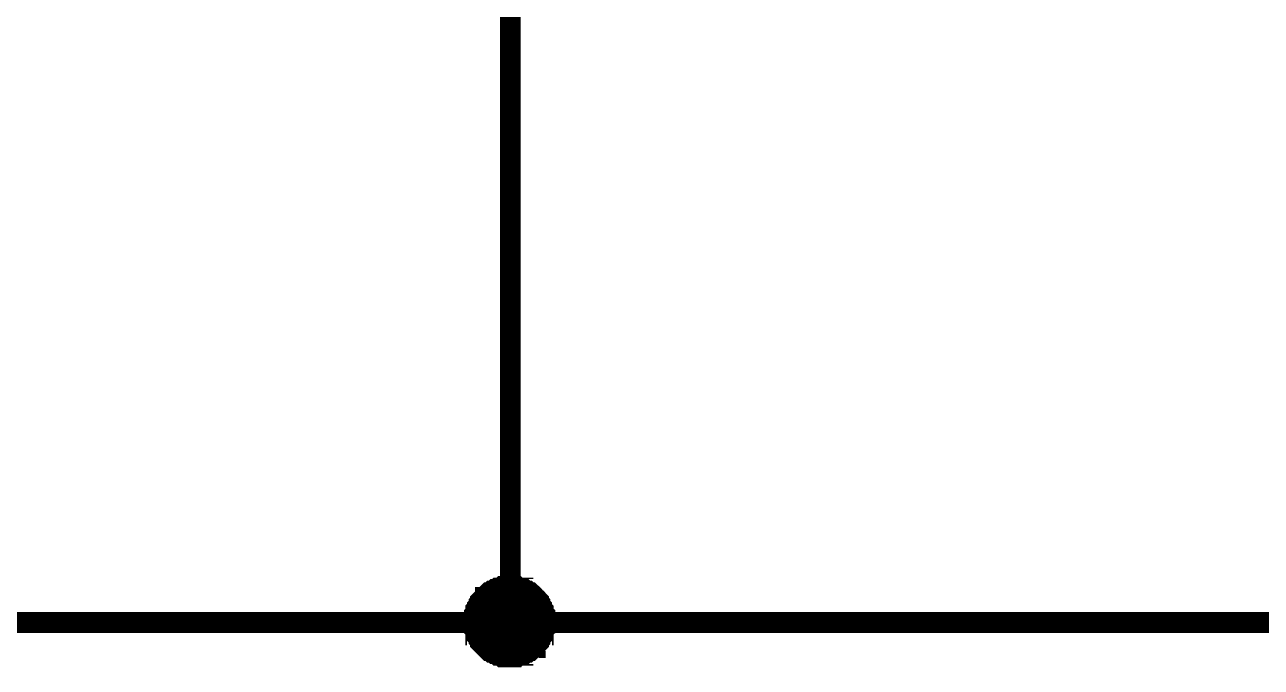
# Model space of a CAD drawing. Header units: millimetres. Extents: x 0 to 800, y 0 to 567.
# Drawn here: x 485.55 to 503.28, y 186.34 to 195.55 of the extents above; entities that cross this region are included whole.
import ezdxf

# ---------------------------------------------------------------- set-up
doc = ezdxf.new("R2010")
doc.units = ezdxf.units.MM
doc.layers.add('Sheet', color=255, linetype='Continuous')

msp = doc.modelspace()

# ---------------------------------------------------------------- linework, layer by layer
at = {"layer": 'Sheet'}
for points, const_width in [([(492.514, 196.661), (492.514, 186.985), (507.499, 186.985), (526.516, 186.985), (526.516, 213.281)], 0.3), ([(491.999, 186.985), (491.999, 187.007), (491.999, 187.03), (491.999, 187.074), (491.999, 187.097), (492.021, 187.119), (492.021, 187.142), (492.021, 187.164), (492.044, 187.186), (492.044, 187.209), (492.066, 187.231), (492.066, 187.254), (492.088, 187.276), (492.088, 187.298), (492.111, 187.321), (492.133, 187.343), (492.156, 187.343), (492.156, 187.366), (492.178, 187.388), (492.2, 187.41), (492.223, 187.41), (492.245, 187.433), (492.268, 187.433), (492.29, 187.455), (492.312, 187.455), (492.335, 187.478), (492.357, 187.478), (492.38, 187.478), (492.402, 187.5), (492.424, 187.5), (492.469, 187.5), (492.492, 187.5), (492.514, 187.5)], 0.3), ([(491.999, 186.985), (491.999, 187.007), (491.999, 187.03), (491.999, 187.074), (491.999, 187.097), (492.021, 187.119), (492.021, 187.142), (492.021, 187.164), (492.044, 187.186), (492.044, 187.209), (492.066, 187.231), (492.066, 187.254), (492.088, 187.276), (492.088, 187.298), (492.111, 187.321), (492.133, 187.343), (492.156, 187.343), (492.156, 187.366), (492.178, 187.388), (492.2, 187.41), (492.223, 187.41), (492.245, 187.433), (492.268, 187.433), (492.29, 187.455), (492.312, 187.455), (492.335, 187.478), (492.357, 187.478), (492.38, 187.478), (492.402, 187.5), (492.424, 187.5), (492.469, 187.5), (492.492, 187.5), (492.514, 187.5)], 0.3), ([(491.999, 186.985), (491.999, 187.007), (491.999, 187.03), (491.999, 187.074), (491.999, 187.097), (492.021, 187.119), (492.021, 187.142), (492.021, 187.164), (492.044, 187.186), (492.044, 187.209), (492.066, 187.231), (492.066, 187.254), (492.088, 187.276), (492.088, 187.298), (492.111, 187.321), (492.133, 187.343), (492.156, 187.343), (492.156, 187.366), (492.178, 187.388), (492.2, 187.41), (492.223, 187.41), (492.245, 187.433), (492.268, 187.433), (492.29, 187.455), (492.312, 187.455), (492.335, 187.478), (492.357, 187.478), (492.38, 187.478), (492.402, 187.5), (492.424, 187.5), (492.469, 187.5), (492.492, 187.5), (492.514, 187.5)], 0.3), ([(491.999, 186.985), (491.999, 187.007), (491.999, 187.03), (491.999, 187.074), (491.999, 187.097), (492.021, 187.119), (492.021, 187.142), (492.021, 187.164), (492.044, 187.186), (492.044, 187.209), (492.066, 187.231), (492.066, 187.254), (492.088, 187.276), (492.088, 187.298), (492.111, 187.321), (492.133, 187.343), (492.156, 187.343), (492.156, 187.366), (492.178, 187.388), (492.2, 187.41), (492.223, 187.41), (492.245, 187.433), (492.268, 187.433), (492.29, 187.455), (492.312, 187.455), (492.335, 187.478), (492.357, 187.478), (492.38, 187.478), (492.402, 187.5), (492.424, 187.5), (492.469, 187.5), (492.492, 187.5), (492.514, 187.5)], 0.3), ([(491.999, 186.985), (491.999, 187.007), (491.999, 187.03), (491.999, 187.074), (491.999, 187.097), (492.021, 187.119), (492.021, 187.142), (492.021, 187.164), (492.044, 187.186), (492.044, 187.209), (492.066, 187.231), (492.066, 187.254), (492.088, 187.276), (492.088, 187.298), (492.111, 187.321), (492.133, 187.343), (492.156, 187.343), (492.156, 187.366), (492.178, 187.388), (492.2, 187.41), (492.223, 187.41), (492.245, 187.433), (492.268, 187.433), (492.29, 187.455), (492.312, 187.455), (492.335, 187.478), (492.357, 187.478), (492.38, 187.478), (492.402, 187.5), (492.424, 187.5), (492.469, 187.5), (492.492, 187.5), (492.514, 187.5)], 0.0991), ([(491.999, 186.985), (491.999, 187.007), (491.999, 187.03), (491.999, 187.074), (491.999, 187.097), (492.021, 187.119), (492.021, 187.142), (492.021, 187.164), (492.044, 187.186), (492.044, 187.209), (492.066, 187.231), (492.066, 187.254), (492.088, 187.276), (492.088, 187.298), (492.111, 187.321), (492.133, 187.343), (492.156, 187.343), (492.156, 187.366), (492.178, 187.388), (492.2, 187.41), (492.223, 187.41), (492.245, 187.433), (492.268, 187.433), (492.29, 187.455), (492.312, 187.455), (492.335, 187.478), (492.357, 187.478), (492.38, 187.478), (492.402, 187.5), (492.424, 187.5), (492.469, 187.5), (492.492, 187.5), (492.514, 187.5)], 0.0991), ([(491.999, 186.985), (491.999, 187.007), (491.999, 187.03), (491.999, 187.074), (491.999, 187.097), (492.021, 187.119), (492.021, 187.142), (492.021, 187.164), (492.044, 187.186), (492.044, 187.209), (492.066, 187.231), (492.066, 187.254), (492.088, 187.276), (492.088, 187.298), (492.111, 187.321), (492.133, 187.343), (492.156, 187.343), (492.156, 187.366), (492.178, 187.388), (492.2, 187.41), (492.223, 187.41), (492.245, 187.433), (492.268, 187.433), (492.29, 187.455), (492.312, 187.455), (492.335, 187.478), (492.357, 187.478), (492.38, 187.478), (492.402, 187.5), (492.424, 187.5), (492.469, 187.5), (492.492, 187.5), (492.514, 187.5)], 0.0991), ([(491.999, 186.985), (491.999, 187.007), (491.999, 187.03), (491.999, 187.074), (491.999, 187.097), (492.021, 187.119), (492.021, 187.142), (492.021, 187.164), (492.044, 187.186), (492.044, 187.209), (492.066, 187.231), (492.066, 187.254), (492.088, 187.276), (492.088, 187.298), (492.111, 187.321), (492.133, 187.343), (492.156, 187.343), (492.156, 187.366), (492.178, 187.388), (492.2, 187.41), (492.223, 187.41), (492.245, 187.433), (492.268, 187.433), (492.29, 187.455), (492.312, 187.455), (492.335, 187.478), (492.357, 187.478), (492.38, 187.478), (492.402, 187.5), (492.424, 187.5), (492.469, 187.5), (492.492, 187.5), (492.514, 187.5)], 0.0991), ([(492.514, 187.5), (492.514, 187.5)], 0.3), ([(492.514, 187.5), (492.536, 187.5), (492.559, 187.5), (492.581, 187.5), (492.604, 187.5), (492.626, 187.478), (492.648, 187.478), (492.693, 187.478), (492.693, 187.455), (492.716, 187.455), (492.738, 187.433), (492.76, 187.433), (492.783, 187.41), (492.805, 187.41), (492.828, 187.388), (492.85, 187.366), (492.872, 187.343), (492.872, 187.343), (492.895, 187.321), (492.917, 187.298), (492.917, 187.276), (492.94, 187.254), (492.94, 187.231), (492.962, 187.209), (492.962, 187.186), (492.984, 187.164), (492.984, 187.142), (492.984, 187.119), (493.007, 187.097), (493.007, 187.074), (493.007, 187.03), (493.007, 187.007), (493.007, 186.985)], 0.3), ([(492.514, 187.5), (492.514, 187.5)], 0.3), ([(492.514, 187.5), (492.536, 187.5), (492.559, 187.5), (492.581, 187.5), (492.604, 187.5), (492.626, 187.478), (492.648, 187.478), (492.693, 187.478), (492.693, 187.455), (492.716, 187.455), (492.738, 187.433), (492.76, 187.433), (492.783, 187.41), (492.805, 187.41), (492.828, 187.388), (492.85, 187.366), (492.872, 187.343), (492.872, 187.343), (492.895, 187.321), (492.917, 187.298), (492.917, 187.276), (492.94, 187.254), (492.94, 187.231), (492.962, 187.209), (492.962, 187.186), (492.984, 187.164), (492.984, 187.142), (492.984, 187.119), (493.007, 187.097), (493.007, 187.074), (493.007, 187.03), (493.007, 187.007), (493.007, 186.985)], 0.3), ([(492.514, 187.5), (492.514, 187.5)], 0.3), ([(492.514, 187.5), (492.536, 187.5), (492.559, 187.5), (492.581, 187.5), (492.604, 187.5), (492.626, 187.478), (492.648, 187.478), (492.693, 187.478), (492.693, 187.455), (492.716, 187.455), (492.738, 187.433), (492.76, 187.433), (492.783, 187.41), (492.805, 187.41), (492.828, 187.388), (492.85, 187.366), (492.872, 187.343), (492.872, 187.343), (492.895, 187.321), (492.917, 187.298), (492.917, 187.276), (492.94, 187.254), (492.94, 187.231), (492.962, 187.209), (492.962, 187.186), (492.984, 187.164), (492.984, 187.142), (492.984, 187.119), (493.007, 187.097), (493.007, 187.074), (493.007, 187.03), (493.007, 187.007), (493.007, 186.985)], 0.3), ([(492.514, 187.5), (492.514, 187.5)], 0.3), ([(492.514, 187.5), (492.536, 187.5), (492.559, 187.5), (492.581, 187.5), (492.604, 187.5), (492.626, 187.478), (492.648, 187.478), (492.693, 187.478), (492.693, 187.455), (492.716, 187.455), (492.738, 187.433), (492.76, 187.433), (492.783, 187.41), (492.805, 187.41), (492.828, 187.388), (492.85, 187.366), (492.872, 187.343), (492.872, 187.343), (492.895, 187.321), (492.917, 187.298), (492.917, 187.276), (492.94, 187.254), (492.94, 187.231), (492.962, 187.209), (492.962, 187.186), (492.984, 187.164), (492.984, 187.142), (492.984, 187.119), (493.007, 187.097), (493.007, 187.074), (493.007, 187.03), (493.007, 187.007), (493.007, 186.985)], 0.3), ([(492.514, 187.5), (492.514, 187.5)], 0.0991), ([(492.514, 187.5), (492.536, 187.5), (492.559, 187.5), (492.581, 187.5), (492.604, 187.5), (492.626, 187.478), (492.648, 187.478), (492.693, 187.478), (492.693, 187.455), (492.716, 187.455), (492.738, 187.433), (492.76, 187.433), (492.783, 187.41), (492.805, 187.41), (492.828, 187.388), (492.85, 187.366), (492.872, 187.343), (492.872, 187.343), (492.895, 187.321), (492.917, 187.298), (492.917, 187.276), (492.94, 187.254), (492.94, 187.231), (492.962, 187.209), (492.962, 187.186), (492.984, 187.164), (492.984, 187.142), (492.984, 187.119), (493.007, 187.097), (493.007, 187.074), (493.007, 187.03), (493.007, 187.007), (493.007, 186.985)], 0.0991), ([(492.514, 187.5), (492.514, 187.5)], 0.0991), ([(492.514, 187.5), (492.536, 187.5), (492.559, 187.5), (492.581, 187.5), (492.604, 187.5), (492.626, 187.478), (492.648, 187.478), (492.693, 187.478), (492.693, 187.455), (492.716, 187.455), (492.738, 187.433), (492.76, 187.433), (492.783, 187.41), (492.805, 187.41), (492.828, 187.388), (492.85, 187.366), (492.872, 187.343), (492.872, 187.343), (492.895, 187.321), (492.917, 187.298), (492.917, 187.276), (492.94, 187.254), (492.94, 187.231), (492.962, 187.209), (492.962, 187.186), (492.984, 187.164), (492.984, 187.142), (492.984, 187.119), (493.007, 187.097), (493.007, 187.074), (493.007, 187.03), (493.007, 187.007), (493.007, 186.985)], 0.0991), ([(492.514, 187.5), (492.514, 187.5)], 0.0991), ([(492.514, 187.5), (492.536, 187.5), (492.559, 187.5), (492.581, 187.5), (492.604, 187.5), (492.626, 187.478), (492.648, 187.478), (492.693, 187.478), (492.693, 187.455), (492.716, 187.455), (492.738, 187.433), (492.76, 187.433), (492.783, 187.41), (492.805, 187.41), (492.828, 187.388), (492.85, 187.366), (492.872, 187.343), (492.872, 187.343), (492.895, 187.321), (492.917, 187.298), (492.917, 187.276), (492.94, 187.254), (492.94, 187.231), (492.962, 187.209), (492.962, 187.186), (492.984, 187.164), (492.984, 187.142), (492.984, 187.119), (493.007, 187.097), (493.007, 187.074), (493.007, 187.03), (493.007, 187.007), (493.007, 186.985)], 0.0991), ([(492.514, 187.5), (492.514, 187.5)], 0.0991), ([(492.514, 187.5), (492.536, 187.5), (492.559, 187.5), (492.581, 187.5), (492.604, 187.5), (492.626, 187.478), (492.648, 187.478), (492.693, 187.478), (492.693, 187.455), (492.716, 187.455), (492.738, 187.433), (492.76, 187.433), (492.783, 187.41), (492.805, 187.41), (492.828, 187.388), (492.85, 187.366), (492.872, 187.343), (492.872, 187.343), (492.895, 187.321), (492.917, 187.298), (492.917, 187.276), (492.94, 187.254), (492.94, 187.231), (492.962, 187.209), (492.962, 187.186), (492.984, 187.164), (492.984, 187.142), (492.984, 187.119), (493.007, 187.097), (493.007, 187.074), (493.007, 187.03), (493.007, 187.007), (493.007, 186.985)], 0.0991), ([(477.999, 186.985), (492.514, 186.985)], 0.3), ([(492.514, 186.492), (492.492, 186.492), (492.469, 186.492), (492.424, 186.492), (492.402, 186.492), (492.38, 186.515), (492.357, 186.515), (492.335, 186.515), (492.312, 186.537), (492.29, 186.537), (492.268, 186.559), (492.245, 186.559), (492.223, 186.582), (492.2, 186.582), (492.178, 186.604), (492.156, 186.627), (492.156, 186.627), (492.133, 186.649), (492.111, 186.671), (492.088, 186.694), (492.088, 186.716), (492.066, 186.739), (492.066, 186.761), (492.044, 186.783), (492.044, 186.806), (492.021, 186.806), (492.021, 186.851), (492.021, 186.873), (491.999, 186.895), (491.999, 186.918), (491.999, 186.94), (491.999, 186.963), (491.999, 186.985)], 0.3), ([(491.999, 186.985), (491.999, 186.985)], 0.3), ([(492.514, 186.492), (492.492, 186.492), (492.469, 186.492), (492.424, 186.492), (492.402, 186.492), (492.38, 186.515), (492.357, 186.515), (492.335, 186.515), (492.312, 186.537), (492.29, 186.537), (492.268, 186.559), (492.245, 186.559), (492.223, 186.582), (492.2, 186.582), (492.178, 186.604), (492.156, 186.627), (492.156, 186.627), (492.133, 186.649), (492.111, 186.671), (492.088, 186.694), (492.088, 186.716), (492.066, 186.739), (492.066, 186.761), (492.044, 186.783), (492.044, 186.806), (492.021, 186.806), (492.021, 186.851), (492.021, 186.873), (491.999, 186.895), (491.999, 186.918), (491.999, 186.94), (491.999, 186.963), (491.999, 186.985)], 0.3), ([(491.999, 186.985), (491.999, 186.985)], 0.3), ([(492.514, 186.492), (492.492, 186.492), (492.469, 186.492), (492.424, 186.492), (492.402, 186.492), (492.38, 186.515), (492.357, 186.515), (492.335, 186.515), (492.312, 186.537), (492.29, 186.537), (492.268, 186.559), (492.245, 186.559), (492.223, 186.582), (492.2, 186.582), (492.178, 186.604), (492.156, 186.627), (492.156, 186.627), (492.133, 186.649), (492.111, 186.671), (492.088, 186.694), (492.088, 186.716), (492.066, 186.739), (492.066, 186.761), (492.044, 186.783), (492.044, 186.806), (492.021, 186.806), (492.021, 186.851), (492.021, 186.873), (491.999, 186.895), (491.999, 186.918), (491.999, 186.94), (491.999, 186.963), (491.999, 186.985)], 0.3), ([(491.999, 186.985), (491.999, 186.985)], 0.3), ([(492.514, 186.492), (492.492, 186.492), (492.469, 186.492), (492.424, 186.492), (492.402, 186.492), (492.38, 186.515), (492.357, 186.515), (492.335, 186.515), (492.312, 186.537), (492.29, 186.537), (492.268, 186.559), (492.245, 186.559), (492.223, 186.582), (492.2, 186.582), (492.178, 186.604), (492.156, 186.627), (492.156, 186.627), (492.133, 186.649), (492.111, 186.671), (492.088, 186.694), (492.088, 186.716), (492.066, 186.739), (492.066, 186.761), (492.044, 186.783), (492.044, 186.806), (492.021, 186.806), (492.021, 186.851), (492.021, 186.873), (491.999, 186.895), (491.999, 186.918), (491.999, 186.94), (491.999, 186.963), (491.999, 186.985)], 0.3), ([(491.999, 186.985), (491.999, 186.985)], 0.3), ([(492.514, 186.492), (492.492, 186.492), (492.469, 186.492), (492.424, 186.492), (492.402, 186.492), (492.38, 186.515), (492.357, 186.515), (492.335, 186.515), (492.312, 186.537), (492.29, 186.537), (492.268, 186.559), (492.245, 186.559), (492.223, 186.582), (492.2, 186.582), (492.178, 186.604), (492.156, 186.627), (492.156, 186.627), (492.133, 186.649), (492.111, 186.671), (492.088, 186.694), (492.088, 186.716), (492.066, 186.739), (492.066, 186.761), (492.044, 186.783), (492.044, 186.806), (492.021, 186.806), (492.021, 186.851), (492.021, 186.873), (491.999, 186.895), (491.999, 186.918), (491.999, 186.94), (491.999, 186.963), (491.999, 186.985)], 0.0991), ([(491.999, 186.985), (491.999, 186.985)], 0.0991), ([(492.514, 186.492), (492.492, 186.492), (492.469, 186.492), (492.424, 186.492), (492.402, 186.492), (492.38, 186.515), (492.357, 186.515), (492.335, 186.515), (492.312, 186.537), (492.29, 186.537), (492.268, 186.559), (492.245, 186.559), (492.223, 186.582), (492.2, 186.582), (492.178, 186.604), (492.156, 186.627), (492.156, 186.627), (492.133, 186.649), (492.111, 186.671), (492.088, 186.694), (492.088, 186.716), (492.066, 186.739), (492.066, 186.761), (492.044, 186.783), (492.044, 186.806), (492.021, 186.806), (492.021, 186.851), (492.021, 186.873), (491.999, 186.895), (491.999, 186.918), (491.999, 186.94), (491.999, 186.963), (491.999, 186.985)], 0.0991), ([(491.999, 186.985), (491.999, 186.985)], 0.0991), ([(492.514, 186.492), (492.492, 186.492), (492.469, 186.492), (492.424, 186.492), (492.402, 186.492), (492.38, 186.515), (492.357, 186.515), (492.335, 186.515), (492.312, 186.537), (492.29, 186.537), (492.268, 186.559), (492.245, 186.559), (492.223, 186.582), (492.2, 186.582), (492.178, 186.604), (492.156, 186.627), (492.156, 186.627), (492.133, 186.649), (492.111, 186.671), (492.088, 186.694), (492.088, 186.716), (492.066, 186.739), (492.066, 186.761), (492.044, 186.783), (492.044, 186.806), (492.021, 186.806), (492.021, 186.851), (492.021, 186.873), (491.999, 186.895), (491.999, 186.918), (491.999, 186.94), (491.999, 186.963), (491.999, 186.985)], 0.0991), ([(491.999, 186.985), (491.999, 186.985)], 0.0991), ([(492.514, 186.492), (492.492, 186.492), (492.469, 186.492), (492.424, 186.492), (492.402, 186.492), (492.38, 186.515), (492.357, 186.515), (492.335, 186.515), (492.312, 186.537), (492.29, 186.537), (492.268, 186.559), (492.245, 186.559), (492.223, 186.582), (492.2, 186.582), (492.178, 186.604), (492.156, 186.627), (492.156, 186.627), (492.133, 186.649), (492.111, 186.671), (492.088, 186.694), (492.088, 186.716), (492.066, 186.739), (492.066, 186.761), (492.044, 186.783), (492.044, 186.806), (492.021, 186.806), (492.021, 186.851), (492.021, 186.873), (491.999, 186.895), (491.999, 186.918), (491.999, 186.94), (491.999, 186.963), (491.999, 186.985)], 0.0991), ([(491.999, 186.985), (491.999, 186.985)], 0.0991), ([(493.007, 186.985), (493.007, 186.963), (493.007, 186.94), (493.007, 186.918), (493.007, 186.895), (492.984, 186.873), (492.984, 186.851), (492.984, 186.806), (492.962, 186.806), (492.962, 186.783), (492.94, 186.761), (492.94, 186.739), (492.917, 186.716), (492.917, 186.694), (492.895, 186.671), (492.872, 186.649), (492.872, 186.627), (492.85, 186.627), (492.828, 186.604), (492.805, 186.582), (492.783, 186.582), (492.76, 186.559), (492.738, 186.559), (492.716, 186.537), (492.693, 186.537), (492.693, 186.515), (492.648, 186.515), (492.626, 186.515), (492.604, 186.492), (492.581, 186.492), (492.559, 186.492), (492.536, 186.492), (492.514, 186.492)], 0.3), ([(493.007, 186.985), (493.007, 186.963), (493.007, 186.94), (493.007, 186.918), (493.007, 186.895), (492.984, 186.873), (492.984, 186.851), (492.984, 186.806), (492.962, 186.806), (492.962, 186.783), (492.94, 186.761), (492.94, 186.739), (492.917, 186.716), (492.917, 186.694), (492.895, 186.671), (492.872, 186.649), (492.872, 186.627), (492.85, 186.627), (492.828, 186.604), (492.805, 186.582), (492.783, 186.582), (492.76, 186.559), (492.738, 186.559), (492.716, 186.537), (492.693, 186.537), (492.693, 186.515), (492.648, 186.515), (492.626, 186.515), (492.604, 186.492), (492.581, 186.492), (492.559, 186.492), (492.536, 186.492), (492.514, 186.492)], 0.3), ([(493.007, 186.985), (493.007, 186.963), (493.007, 186.94), (493.007, 186.918), (493.007, 186.895), (492.984, 186.873), (492.984, 186.851), (492.984, 186.806), (492.962, 186.806), (492.962, 186.783), (492.94, 186.761), (492.94, 186.739), (492.917, 186.716), (492.917, 186.694), (492.895, 186.671), (492.872, 186.649), (492.872, 186.627), (492.85, 186.627), (492.828, 186.604), (492.805, 186.582), (492.783, 186.582), (492.76, 186.559), (492.738, 186.559), (492.716, 186.537), (492.693, 186.537), (492.693, 186.515), (492.648, 186.515), (492.626, 186.515), (492.604, 186.492), (492.581, 186.492), (492.559, 186.492), (492.536, 186.492), (492.514, 186.492)], 0.3), ([(493.007, 186.985), (493.007, 186.963), (493.007, 186.94), (493.007, 186.918), (493.007, 186.895), (492.984, 186.873), (492.984, 186.851), (492.984, 186.806), (492.962, 186.806), (492.962, 186.783), (492.94, 186.761), (492.94, 186.739), (492.917, 186.716), (492.917, 186.694), (492.895, 186.671), (492.872, 186.649), (492.872, 186.627), (492.85, 186.627), (492.828, 186.604), (492.805, 186.582), (492.783, 186.582), (492.76, 186.559), (492.738, 186.559), (492.716, 186.537), (492.693, 186.537), (492.693, 186.515), (492.648, 186.515), (492.626, 186.515), (492.604, 186.492), (492.581, 186.492), (492.559, 186.492), (492.536, 186.492), (492.514, 186.492)], 0.3), ([(493.007, 186.985), (493.007, 186.963), (493.007, 186.94), (493.007, 186.918), (493.007, 186.895), (492.984, 186.873), (492.984, 186.851), (492.984, 186.806), (492.962, 186.806), (492.962, 186.783), (492.94, 186.761), (492.94, 186.739), (492.917, 186.716), (492.917, 186.694), (492.895, 186.671), (492.872, 186.649), (492.872, 186.627), (492.85, 186.627), (492.828, 186.604), (492.805, 186.582), (492.783, 186.582), (492.76, 186.559), (492.738, 186.559), (492.716, 186.537), (492.693, 186.537), (492.693, 186.515), (492.648, 186.515), (492.626, 186.515), (492.604, 186.492), (492.581, 186.492), (492.559, 186.492), (492.536, 186.492), (492.514, 186.492)], 0.0991), ([(493.007, 186.985), (493.007, 186.963), (493.007, 186.94), (493.007, 186.918), (493.007, 186.895), (492.984, 186.873), (492.984, 186.851), (492.984, 186.806), (492.962, 186.806), (492.962, 186.783), (492.94, 186.761), (492.94, 186.739), (492.917, 186.716), (492.917, 186.694), (492.895, 186.671), (492.872, 186.649), (492.872, 186.627), (492.85, 186.627), (492.828, 186.604), (492.805, 186.582), (492.783, 186.582), (492.76, 186.559), (492.738, 186.559), (492.716, 186.537), (492.693, 186.537), (492.693, 186.515), (492.648, 186.515), (492.626, 186.515), (492.604, 186.492), (492.581, 186.492), (492.559, 186.492), (492.536, 186.492), (492.514, 186.492)], 0.0991), ([(493.007, 186.985), (493.007, 186.963), (493.007, 186.94), (493.007, 186.918), (493.007, 186.895), (492.984, 186.873), (492.984, 186.851), (492.984, 186.806), (492.962, 186.806), (492.962, 186.783), (492.94, 186.761), (492.94, 186.739), (492.917, 186.716), (492.917, 186.694), (492.895, 186.671), (492.872, 186.649), (492.872, 186.627), (492.85, 186.627), (492.828, 186.604), (492.805, 186.582), (492.783, 186.582), (492.76, 186.559), (492.738, 186.559), (492.716, 186.537), (492.693, 186.537), (492.693, 186.515), (492.648, 186.515), (492.626, 186.515), (492.604, 186.492), (492.581, 186.492), (492.559, 186.492), (492.536, 186.492), (492.514, 186.492)], 0.0991), ([(493.007, 186.985), (493.007, 186.963), (493.007, 186.94), (493.007, 186.918), (493.007, 186.895), (492.984, 186.873), (492.984, 186.851), (492.984, 186.806), (492.962, 186.806), (492.962, 186.783), (492.94, 186.761), (492.94, 186.739), (492.917, 186.716), (492.917, 186.694), (492.895, 186.671), (492.872, 186.649), (492.872, 186.627), (492.85, 186.627), (492.828, 186.604), (492.805, 186.582), (492.783, 186.582), (492.76, 186.559), (492.738, 186.559), (492.716, 186.537), (492.693, 186.537), (492.693, 186.515), (492.648, 186.515), (492.626, 186.515), (492.604, 186.492), (492.581, 186.492), (492.559, 186.492), (492.536, 186.492), (492.514, 186.492)], 0.0991), ([(493.007, 186.985), (493.007, 186.985), (493.007, 186.985), (493.007, 186.985), (493.007, 186.985), (493.007, 186.985), (493.007, 186.985), (493.007, 186.985), (493.007, 186.985), (493.007, 186.985), (493.007, 186.985), (493.007, 186.985), (493.007, 186.985), (493.007, 186.985), (493.007, 186.985), (493.007, 186.985), (493.007, 186.985), (493.007, 186.985), (493.007, 186.985), (493.007, 186.985), (493.007, 186.985), (493.007, 186.985), (493.007, 186.985), (493.007, 186.985), (493.007, 186.985), (493.007, 186.985), (493.007, 186.985), (493.007, 186.985), (493.007, 186.985), (493.007, 186.985), (493.007, 186.985), (493.007, 186.985), (493.007, 186.985)], 0.3), ([(493.007, 186.985), (493.007, 186.985)], 0.3), ([(493.007, 186.985), (493.007, 186.985), (493.007, 186.985), (493.007, 186.985), (493.007, 186.985), (493.007, 186.985), (493.007, 186.985), (493.007, 186.985), (493.007, 186.985), (493.007, 186.985), (493.007, 186.985), (493.007, 186.985), (493.007, 186.985), (493.007, 186.985), (493.007, 186.985), (493.007, 186.985), (493.007, 186.985), (493.007, 186.985), (493.007, 186.985), (493.007, 186.985), (493.007, 186.985), (493.007, 186.985), (493.007, 186.985), (493.007, 186.985), (493.007, 186.985), (493.007, 186.985), (493.007, 186.985), (493.007, 186.985), (493.007, 186.985), (493.007, 186.985), (493.007, 186.985), (493.007, 186.985), (493.007, 186.985)], 0.3), ([(493.007, 186.985), (493.007, 186.985)], 0.3), ([(493.007, 186.985), (493.007, 186.985), (493.007, 186.985), (493.007, 186.985), (493.007, 186.985), (493.007, 186.985), (493.007, 186.985), (493.007, 186.985), (493.007, 186.985), (493.007, 186.985), (493.007, 186.985), (493.007, 186.985), (493.007, 186.985), (493.007, 186.985), (493.007, 186.985), (493.007, 186.985), (493.007, 186.985), (493.007, 186.985), (493.007, 186.985), (493.007, 186.985), (493.007, 186.985), (493.007, 186.985), (493.007, 186.985), (493.007, 186.985), (493.007, 186.985), (493.007, 186.985), (493.007, 186.985), (493.007, 186.985), (493.007, 186.985), (493.007, 186.985), (493.007, 186.985), (493.007, 186.985), (493.007, 186.985)], 0.3), ([(493.007, 186.985), (493.007, 186.985)], 0.3), ([(493.007, 186.985), (493.007, 186.985), (493.007, 186.985), (493.007, 186.985), (493.007, 186.985), (493.007, 186.985), (493.007, 186.985), (493.007, 186.985), (493.007, 186.985), (493.007, 186.985), (493.007, 186.985), (493.007, 186.985), (493.007, 186.985), (493.007, 186.985), (493.007, 186.985), (493.007, 186.985), (493.007, 186.985), (493.007, 186.985), (493.007, 186.985), (493.007, 186.985), (493.007, 186.985), (493.007, 186.985), (493.007, 186.985), (493.007, 186.985), (493.007, 186.985), (493.007, 186.985), (493.007, 186.985), (493.007, 186.985), (493.007, 186.985), (493.007, 186.985), (493.007, 186.985), (493.007, 186.985), (493.007, 186.985)], 0.3), ([(493.007, 186.985), (493.007, 186.985)], 0.3), ([(493.007, 186.985), (493.007, 186.985), (493.007, 186.985), (493.007, 186.985), (493.007, 186.985), (493.007, 186.985), (493.007, 186.985), (493.007, 186.985), (493.007, 186.985), (493.007, 186.985), (493.007, 186.985), (493.007, 186.985), (493.007, 186.985), (493.007, 186.985), (493.007, 186.985), (493.007, 186.985), (493.007, 186.985), (493.007, 186.985), (493.007, 186.985), (493.007, 186.985), (493.007, 186.985), (493.007, 186.985), (493.007, 186.985), (493.007, 186.985), (493.007, 186.985), (493.007, 186.985), (493.007, 186.985), (493.007, 186.985), (493.007, 186.985), (493.007, 186.985), (493.007, 186.985), (493.007, 186.985), (493.007, 186.985)], 0.0991), ([(493.007, 186.985), (493.007, 186.985)], 0.0991), ([(493.007, 186.985), (493.007, 186.985), (493.007, 186.985), (493.007, 186.985), (493.007, 186.985), (493.007, 186.985), (493.007, 186.985), (493.007, 186.985), (493.007, 186.985), (493.007, 186.985), (493.007, 186.985), (493.007, 186.985), (493.007, 186.985), (493.007, 186.985), (493.007, 186.985), (493.007, 186.985), (493.007, 186.985), (493.007, 186.985), (493.007, 186.985), (493.007, 186.985), (493.007, 186.985), (493.007, 186.985), (493.007, 186.985), (493.007, 186.985), (493.007, 186.985), (493.007, 186.985), (493.007, 186.985), (493.007, 186.985), (493.007, 186.985), (493.007, 186.985), (493.007, 186.985), (493.007, 186.985), (493.007, 186.985)], 0.0991), ([(493.007, 186.985), (493.007, 186.985)], 0.0991), ([(493.007, 186.985), (493.007, 186.985), (493.007, 186.985), (493.007, 186.985), (493.007, 186.985), (493.007, 186.985), (493.007, 186.985), (493.007, 186.985), (493.007, 186.985), (493.007, 186.985), (493.007, 186.985), (493.007, 186.985), (493.007, 186.985), (493.007, 186.985), (493.007, 186.985), (493.007, 186.985), (493.007, 186.985), (493.007, 186.985), (493.007, 186.985), (493.007, 186.985), (493.007, 186.985), (493.007, 186.985), (493.007, 186.985), (493.007, 186.985), (493.007, 186.985), (493.007, 186.985), (493.007, 186.985), (493.007, 186.985), (493.007, 186.985), (493.007, 186.985), (493.007, 186.985), (493.007, 186.985), (493.007, 186.985)], 0.0991), ([(493.007, 186.985), (493.007, 186.985)], 0.0991), ([(493.007, 186.985), (493.007, 186.985), (493.007, 186.985), (493.007, 186.985), (493.007, 186.985), (493.007, 186.985), (493.007, 186.985), (493.007, 186.985), (493.007, 186.985), (493.007, 186.985), (493.007, 186.985), (493.007, 186.985), (493.007, 186.985), (493.007, 186.985), (493.007, 186.985), (493.007, 186.985), (493.007, 186.985), (493.007, 186.985), (493.007, 186.985), (493.007, 186.985), (493.007, 186.985), (493.007, 186.985), (493.007, 186.985), (493.007, 186.985), (493.007, 186.985), (493.007, 186.985), (493.007, 186.985), (493.007, 186.985), (493.007, 186.985), (493.007, 186.985), (493.007, 186.985), (493.007, 186.985), (493.007, 186.985)], 0.0991), ([(493.007, 186.985), (493.007, 186.985)], 0.0991)]:
    msp.add_lwpolyline(points, dxfattribs=dict(at, const_width=const_width))
at = {"layer": 'Sheet', "const_width": 0.508}
msp.add_lwpolyline([(492.245, 187, 1), (492.753, 187, 1)], format="xyb", close=True, dxfattribs=at)

doc.saveas('drawing.dxf')
